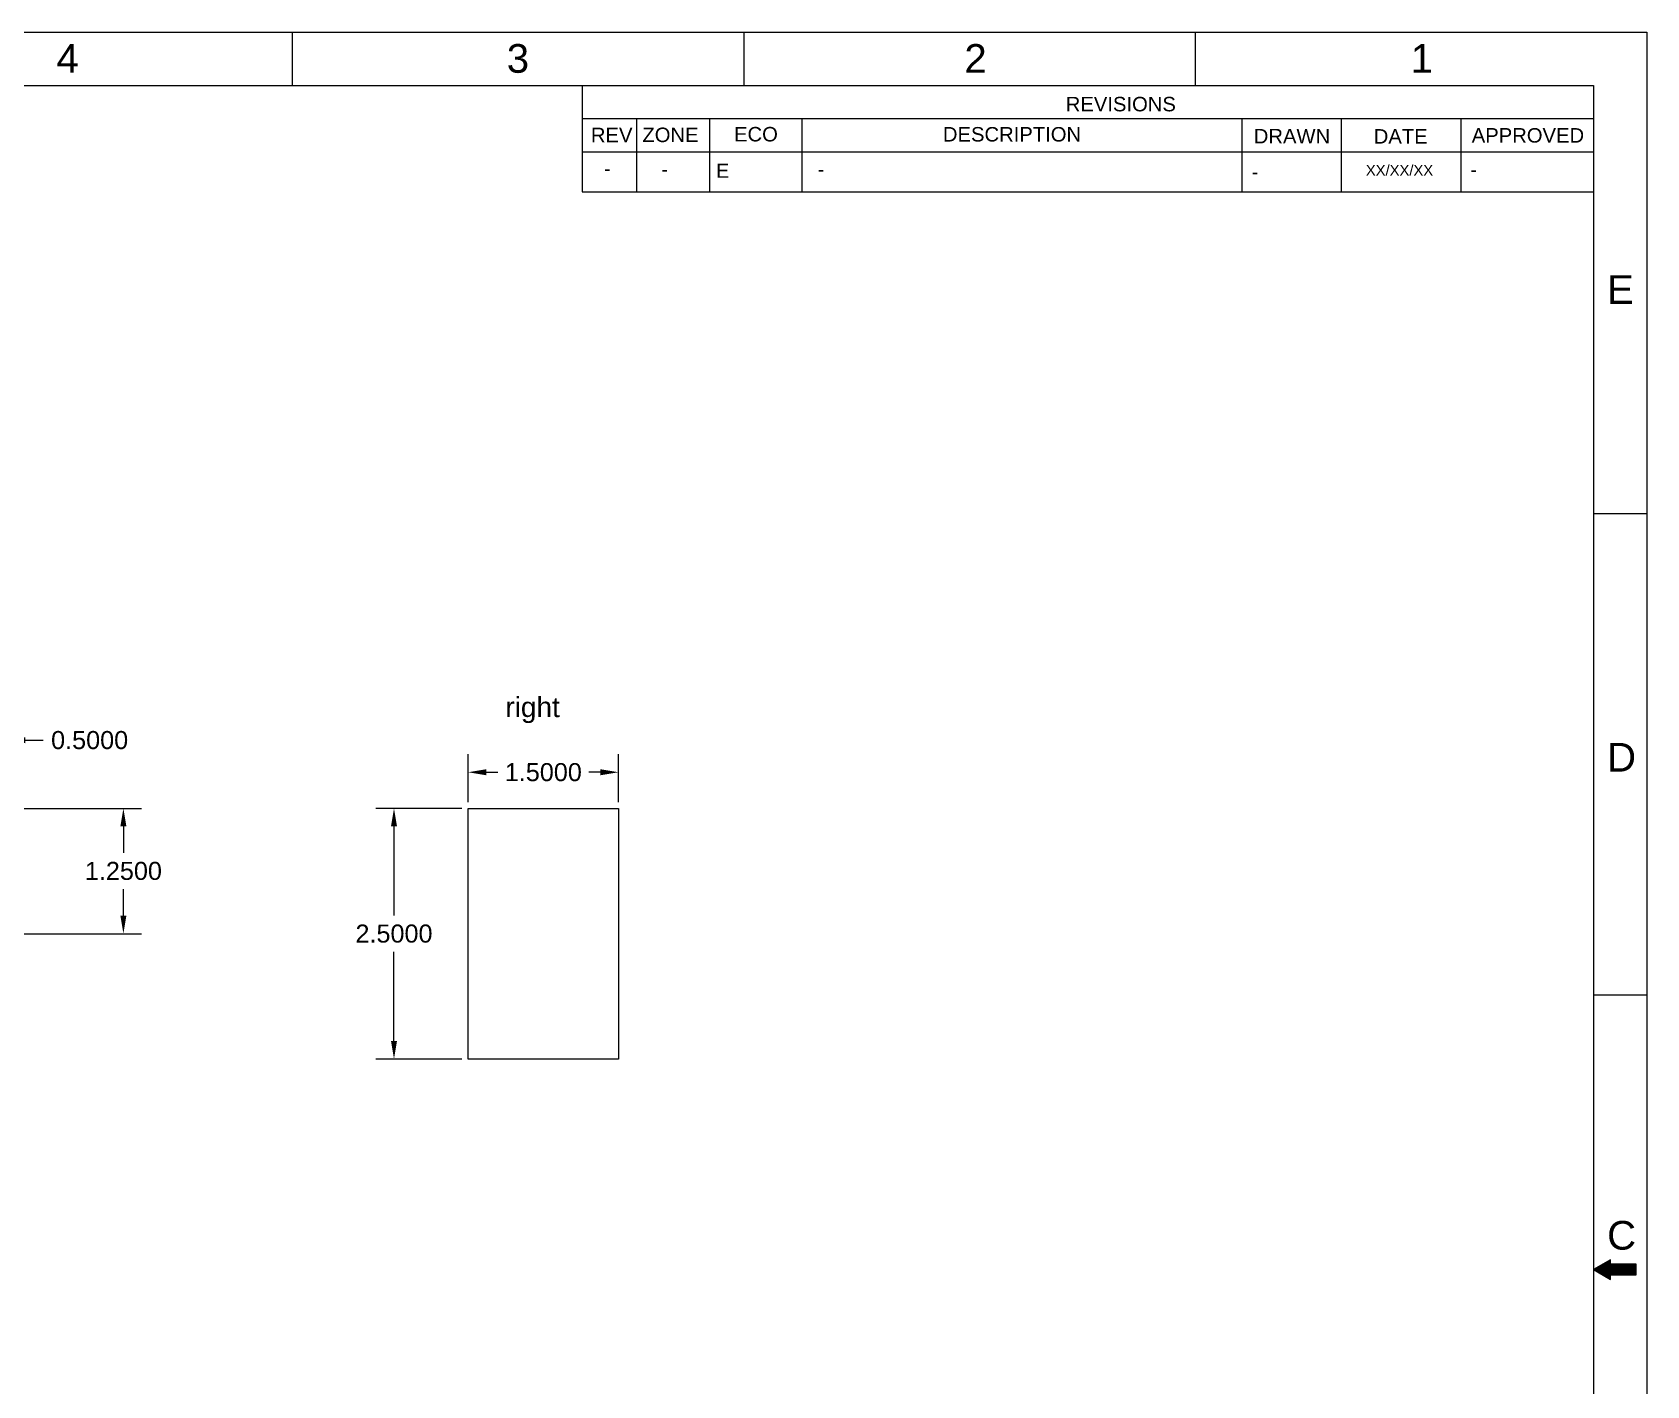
# Model space of a CAD drawing. Header units: inches. Extents: x 0 to 79.8, y -3 to 24.
# Drawn here: x 19.93 to 36.04, y 10.5 to 24 of the extents above; entities that cross this region are included whole.
import ezdxf

# ---------------------------------------------------------------- set-up
doc = ezdxf.new("R2010")
doc.units = ezdxf.units.IN
doc.header["$MEASUREMENT"] = 0
doc.styles.get("Standard").update_dxf_attribs({"font": 'arial.ttf'})
doc.dimstyles.get("Standard").update_dxf_attribs({"dimtxt": 0.18, "dimasz": 0.18, "dimexe": 0.18, "dimexo": 0.0625, "dimgap": 0.09, "dimtad": 0, "dimtih": 1, "dimtoh": 1, "dimdec": 4, "dimzin": 0, "dimdsep": 46, "dimtxsty": 'Standard', "dimcen": 0.09, "dimadec": 0, "dimazin": 0, "dimtfac": 1, "dimtdec": 4, "dimtofl": 0, "dimtmove": 0, "dimatfit": 3, "dimfxl": 1, "dimtolj": 1, "dimtzin": 0, "dimarcsym": 0})

# ---------------------------------------------------------------- blocks, each defined once
blk = doc.blocks.new('*D43')
at = {"color": 0, "lineweight": -2, "transparency": 16777216}
for p, q in [((24.28, 16.323), (24.28, 16.8)), ((25.78, 16.323), (25.78, 16.8)), ((24.46, 16.62), (24.575, 16.62)), ((25.6, 16.62), (25.485, 16.62))]:
    blk.add_line(p, q, dxfattribs=at)
at = {"color": 0, "transparency": 16777216}
for points in [[(24.46, 16.65), (24.46, 16.59), (24.28, 16.62)], [(25.6, 16.65), (25.6, 16.59), (25.78, 16.62)]]:
    blk.add_solid(points, dxfattribs=at)
at = {"layer": 'Defpoints', "color": 0, "transparency": 16777216}
for p in [(25.78, 16.62), (24.28, 16.26), (25.78, 16.26)]:
    blk.add_point(p, dxfattribs=at)
at = {"color": 0, "transparency": 16777216, "insert": (25.03, 16.62), "char_height": 0.18, "attachment_point": 5}
blk.add_mtext('\\A1;1.5000', dxfattribs=at)
blk = doc.blocks.new('*D44')
at = {"color": 0, "lineweight": -2, "transparency": 16777216}
for p, q in [((24.218, 16.26), (23.36, 16.26)), ((23.54, 16.08), (23.54, 15.192)), ((23.54, 13.94), (23.54, 14.828)), ((24.218, 13.76), (23.36, 13.76))]:
    blk.add_line(p, q, dxfattribs=at)
at = {"color": 0, "transparency": 16777216}
for points in [[(23.51, 16.08), (23.57, 16.08), (23.54, 16.26)], [(23.51, 13.94), (23.57, 13.94), (23.54, 13.76)]]:
    blk.add_solid(points, dxfattribs=at)
at = {"layer": 'Defpoints', "color": 0, "transparency": 16777216}
for p in [(24.28, 16.26), (23.54, 13.76), (24.28, 13.76)]:
    blk.add_point(p, dxfattribs=at)
at = {"color": 0, "transparency": 16777216, "insert": (23.54, 15.01), "char_height": 0.18, "attachment_point": 5}
blk.add_mtext('\\A1;2.5000', dxfattribs=at)
blk = doc.blocks.new('*D52')
at = {"color": 0, "lineweight": -2, "transparency": 16777216}
for p, q in [((19.743, 16.26), (21.02, 16.26)), ((20.84, 16.08), (20.84, 15.817)), ((20.84, 15.19), (20.84, 15.453)), ((19.243, 15.01), (21.02, 15.01))]:
    blk.add_line(p, q, dxfattribs=at)
at = {"color": 0, "transparency": 16777216}
for points in [[(20.81, 16.08), (20.87, 16.08), (20.84, 16.26)], [(20.81, 15.19), (20.87, 15.19), (20.84, 15.01)]]:
    blk.add_solid(points, dxfattribs=at)
at = {"layer": 'Defpoints', "color": 0, "transparency": 16777216}
for p in [(19.68, 16.26), (20.84, 16.26), (19.18, 15.01)]:
    blk.add_point(p, dxfattribs=at)
at = {"color": 0, "transparency": 16777216, "insert": (20.84, 15.635), "char_height": 0.18, "attachment_point": 5}
blk.add_mtext('\\A1;1.2500', dxfattribs=at)
blk = doc.blocks.new('*D54')
at = {"color": 0, "lineweight": -2, "transparency": 16777216}
for p, q in [((19.18, 15.072), (19.18, 17.12)), ((19.68, 16.323), (19.68, 17.12)), ((19, 16.94), (18.82, 16.94)), ((19.86, 16.94), (20.04, 16.94))]:
    blk.add_line(p, q, dxfattribs=at)
at = {"color": 0, "transparency": 16777216}
for points in [[(19, 16.97), (19, 16.91), (19.18, 16.94)], [(19.86, 16.97), (19.86, 16.91), (19.68, 16.94)]]:
    blk.add_solid(points, dxfattribs=at)
at = {"layer": 'Defpoints', "color": 0, "transparency": 16777216}
for p in [(19.68, 16.94), (19.68, 16.26), (19.18, 15.01)]:
    blk.add_point(p, dxfattribs=at)
at = {"color": 0, "transparency": 16777216, "insert": (20.503, 16.94), "char_height": 0.18, "attachment_point": 5}
blk.add_mtext('\\A1;0.5000', dxfattribs=at)

msp = doc.modelspace()

# ---------------------------------------------------------------- linework, layer by layer
for p, q in [((0, 24), (36.04, 24)), ((22.525, 24), (22.525, 23.47)), ((27.03, 24), (27.03, 23.47)), ((31.535, 24), (31.535, 23.47)), ((36.04, 24), (36.04, 0)), ((0.53, 23.47), (35.51, 23.47)), ((25.41875, 23.47), (25.41875, 22.40726)), ((35.51, 23.47), (35.51, 0.53)), ((25.41875, 23.13875), (35.51, 23.13875)), ((25.96068, 23.13875), (25.96068, 22.40726)), ((26.68813, 23.13875), (26.68813, 22.40726)), ((27.61099, 23.13875), (27.61099, 22.40726)), ((31.99875, 23.13875), (31.99875, 22.40726)), ((32.9925, 23.13875), (32.9925, 22.40726)), ((34.185, 23.13875), (34.185, 22.40726)), ((25.41875, 22.8075), (35.51, 22.8075)), ((25.41875, 22.40726), (35.51, 22.40726)), ((35.51, 19.2), (36.04, 19.2)), ((35.51, 14.4), (36.04, 14.4)), ((35.67961, 11.75789), (35.51001, 11.65997)), ((35.67961, 11.56207), (35.51001, 11.65999)), ((35.5328, 11.67313), (35.51613, 11.65646)), ((35.51613, 11.66351), (35.5328, 11.64684)), ((35.52326, 11.65235), (35.5594, 11.68849)), ((35.5594, 11.63148), (35.52326, 11.66762)), ((35.586, 11.70385), (35.53038, 11.64823)), ((35.53038, 11.67174), (35.586, 11.61612)), ((35.53751, 11.64412), (35.6126, 11.71921)), ((35.6126, 11.60076), (35.53751, 11.67585)), ((35.63921, 11.73457), (35.54464, 11.64)), ((35.54464, 11.67997), (35.63921, 11.5854)), ((35.55177, 11.63589), (35.66581, 11.74992)), ((35.66581, 11.57004), (35.55177, 11.68408)), ((35.67962, 11.75249), (35.5589, 11.63177)), ((35.5589, 11.6882), (35.67962, 11.56747)), ((35.56602, 11.62765), (35.67962, 11.74125)), ((35.67962, 11.57872), (35.56602, 11.69231)), ((35.67962, 11.73001), (35.57315, 11.62354)), ((35.57315, 11.69643), (35.67962, 11.58996)), ((35.58028, 11.61942), (35.67962, 11.71877)), ((35.67962, 11.6012), (35.58028, 11.70054)), ((35.68508, 11.71299), (35.58741, 11.61531)), ((35.58741, 11.70466), (35.68508, 11.60699)), ((35.59453, 11.61119), (35.69633, 11.71299)), ((35.69632, 11.60699), (35.59453, 11.70878)), ((35.70757, 11.71299), (35.60166, 11.60708)), ((35.60166, 11.71289), (35.70757, 11.60699)), ((35.71881, 11.60699), (35.60879, 11.71701)), ((35.60879, 11.60296), (35.71881, 11.71299)), ((35.61592, 11.72112), (35.73005, 11.60699)), ((35.73006, 11.71299), (35.61592, 11.59885)), ((35.7413, 11.60699), (35.62305, 11.72524)), ((35.62305, 11.59473), (35.7413, 11.71299)), ((35.63017, 11.72935), (35.75254, 11.60699)), ((35.75254, 11.71299), (35.63017, 11.59062)), ((35.76378, 11.60699), (35.6373, 11.73347)), ((35.6373, 11.5865), (35.76378, 11.71299)), ((35.64443, 11.73758), (35.77502, 11.60699)), ((35.77503, 11.71299), (35.64443, 11.58239)), ((35.67962, 11.71363), (35.65156, 11.7417)), ((35.65156, 11.57827), (35.67962, 11.60634)), ((35.67962, 11.72488), (35.65868, 11.74581)), ((35.67962, 11.73612), (35.66581, 11.74993)), ((35.67962, 11.74736), (35.67294, 11.75404)), ((35.67962, 11.71299), (35.67962, 11.7579)), ((35.93403, 11.71299), (35.67962, 11.71299)), ((35.67962, 11.56207), (35.67962, 11.60699)), ((35.93403, 11.60699), (35.67962, 11.60699)), ((35.68027, 11.60699), (35.78627, 11.71299)), ((35.78627, 11.60699), (35.68027, 11.71299)), ((35.69151, 11.60699), (35.79751, 11.71299)), ((35.79751, 11.60699), (35.69151, 11.71299)), ((35.80875, 11.60699), (35.70275, 11.71299)), ((35.70276, 11.60699), (35.80876, 11.71299)), ((35.714, 11.60699), (35.82, 11.71299)), ((35.82, 11.60699), (35.714, 11.71299)), ((35.72524, 11.60699), (35.83124, 11.71299)), ((35.83124, 11.60699), (35.72524, 11.71299)), ((35.84248, 11.60699), (35.73648, 11.71299)), ((35.73649, 11.60699), (35.84249, 11.71299)), ((35.74773, 11.60699), (35.85373, 11.71299)), ((35.85372, 11.60699), (35.74773, 11.71299)), ((35.75897, 11.60699), (35.86497, 11.71299)), ((35.86497, 11.60699), (35.75897, 11.71299)), ((35.87621, 11.60699), (35.77021, 11.71299)), ((35.77022, 11.60699), (35.87621, 11.71299)), ((35.88745, 11.60699), (35.78145, 11.71299)), ((35.78146, 11.60699), (35.88746, 11.71299)), ((35.7927, 11.60699), (35.8987, 11.71299)), ((35.8987, 11.60699), (35.7927, 11.71299)), ((35.80394, 11.60699), (35.90994, 11.71299)), ((35.90994, 11.60699), (35.80394, 11.71299)), ((35.92118, 11.60699), (35.81518, 11.71299)), ((35.81519, 11.60699), (35.92119, 11.71299)), ((35.82643, 11.60699), (35.93243, 11.71299)), ((35.93243, 11.60699), (35.82643, 11.71299)), ((35.93403, 11.61663), (35.83767, 11.71299)), ((35.83767, 11.60699), (35.93403, 11.70334)), ((35.93403, 11.62787), (35.84891, 11.71299)), ((35.84892, 11.60699), (35.93403, 11.6921)), ((35.93403, 11.63912), (35.86016, 11.71299)), ((35.86016, 11.60699), (35.93403, 11.68085)), ((35.93403, 11.65036), (35.8714, 11.71299)), ((35.8714, 11.60699), (35.93403, 11.66961)), ((35.93403, 11.6616), (35.88264, 11.71299)), ((35.88265, 11.60699), (35.93403, 11.65837)), ((35.93403, 11.67284), (35.89388, 11.71299)), ((35.89389, 11.60699), (35.93403, 11.64712)), ((35.93403, 11.68409), (35.90513, 11.71299)), ((35.90513, 11.60699), (35.93403, 11.63588)), ((35.93403, 11.69533), (35.91637, 11.71299)), ((35.91637, 11.60699), (35.93403, 11.62464)), ((35.93403, 11.70657), (35.92761, 11.71299)), ((35.92762, 11.60699), (35.93403, 11.6134)), ((35.93403, 11.60699), (35.93403, 11.71299)), ((35.65868, 11.57416), (35.67962, 11.59509)), ((35.66581, 11.57004), (35.67962, 11.58385)), ((35.67294, 11.56593), (35.67962, 11.57261))]:
    msp.add_line(p, q)
for points in [[(24.28, 16.26), (25.78, 16.26), (25.78, 13.76), (24.28, 13.76)], [(35.67962, 11.60699), (35.93403, 11.60699), (35.93403, 11.71299), (35.67962, 11.71299), (35.67962, 11.7579), (35.51003, 11.65998), (35.67962, 11.56207)]]:
    msp.add_lwpolyline(points, close=True)

# ---------------------------------------------------------------- texts
for s, p in [('4', (20.17246, 23.59626)), ('3', (24.6655, 23.59626)), ('2', (29.232, 23.59626)), ('1', (33.68489, 23.59626)), ('E', (35.645, 21.29013)), ('D', (35.645, 16.62668)), ('C', (35.645, 11.85855))]:
    msp.add_text(s, height=0.2862).set_placement(p)
at = {"attachment_point": 1}
for s, insert, char_height in [('REVISIONS', (30.24302, 23.35624), 0.144466), ('REV', (25.5048, 23.04807), 0.144466), ('ZONE', (26.0185, 23.04946), 0.144466), ('ECO', (26.93309, 23.05599), 0.144466), ('DESCRIPTION', (29.01721, 23.05513), 0.1444659), ('DRAWN', (32.1193, 23.03654), 0.144466), ('APPROVED', (34.29405, 23.04455), 0.144466), ('DATE', (33.31631, 23.03448), 0.144466)]:
    msp.add_mtext(s, dxfattribs=dict(at, insert=insert, char_height=char_height))
for s, width, gutter_width, insert, char_height in [('-', 0.1826256, 0.70312, (25.63571, 22.71057), 0.14062), ('-', 0.1826256, 0.70312, (26.20812, 22.70417), 0.14062), ('E', 0.1826256, 0.70312, (26.75417, 22.69003), 0.14062), ('-', 3.9204145, 0.70312, (27.7681, 22.70435), 0.14062), ('-', 0.1826256, 0.70312, (32.09864, 22.67737), 0.14062), ('XX/XX/XX', 0.1369692, 0.52734, (33.23763, 22.67621), 0.105469), ('-', 0.1826256, 0.70312, (34.28111, 22.70184), 0.14062), ('right', 4.85, 1, (24.65116, 17.36997), 0.2)]:
    msp.add_mtext_dynamic_manual_height_columns(s, width=width, gutter_width=gutter_width, heights=[0], dxfattribs=dict(at, insert=insert, char_height=char_height))

# ---------------------------------------------------------------- dimensions: what is measured, and where the dimension line sits
for base, p1, p2, picture, middle in [((19.68, 16.94), (19.18, 15.01), (19.68, 16.26), '*D54', (20.50332, 16.94)), ((25.78, 16.62), (24.28, 16.26), (25.78, 16.26), '*D43', (25.03, 16.62))]:
    dim = msp.add_linear_dim(base=base, p1=p1, p2=p2, dimstyle='Standard')
    dim.commit()
    dim.dimension.update_dxf_attribs({"geometry": picture, "text_midpoint": middle})
for base, p1, p2, picture, middle in [((20.84, 16.26), (19.18, 15.01), (19.68, 16.26), '*D52', (20.84, 15.635)), ((23.54, 13.76), (24.28, 16.26), (24.28, 13.76), '*D44', (23.54, 15.01))]:
    dim = msp.add_linear_dim(base=base, p1=p1, p2=p2, angle=90, dimstyle='Standard')
    dim.commit()
    dim.dimension.update_dxf_attribs({"geometry": picture, "text_midpoint": middle})

doc.saveas('drawing.dxf')
